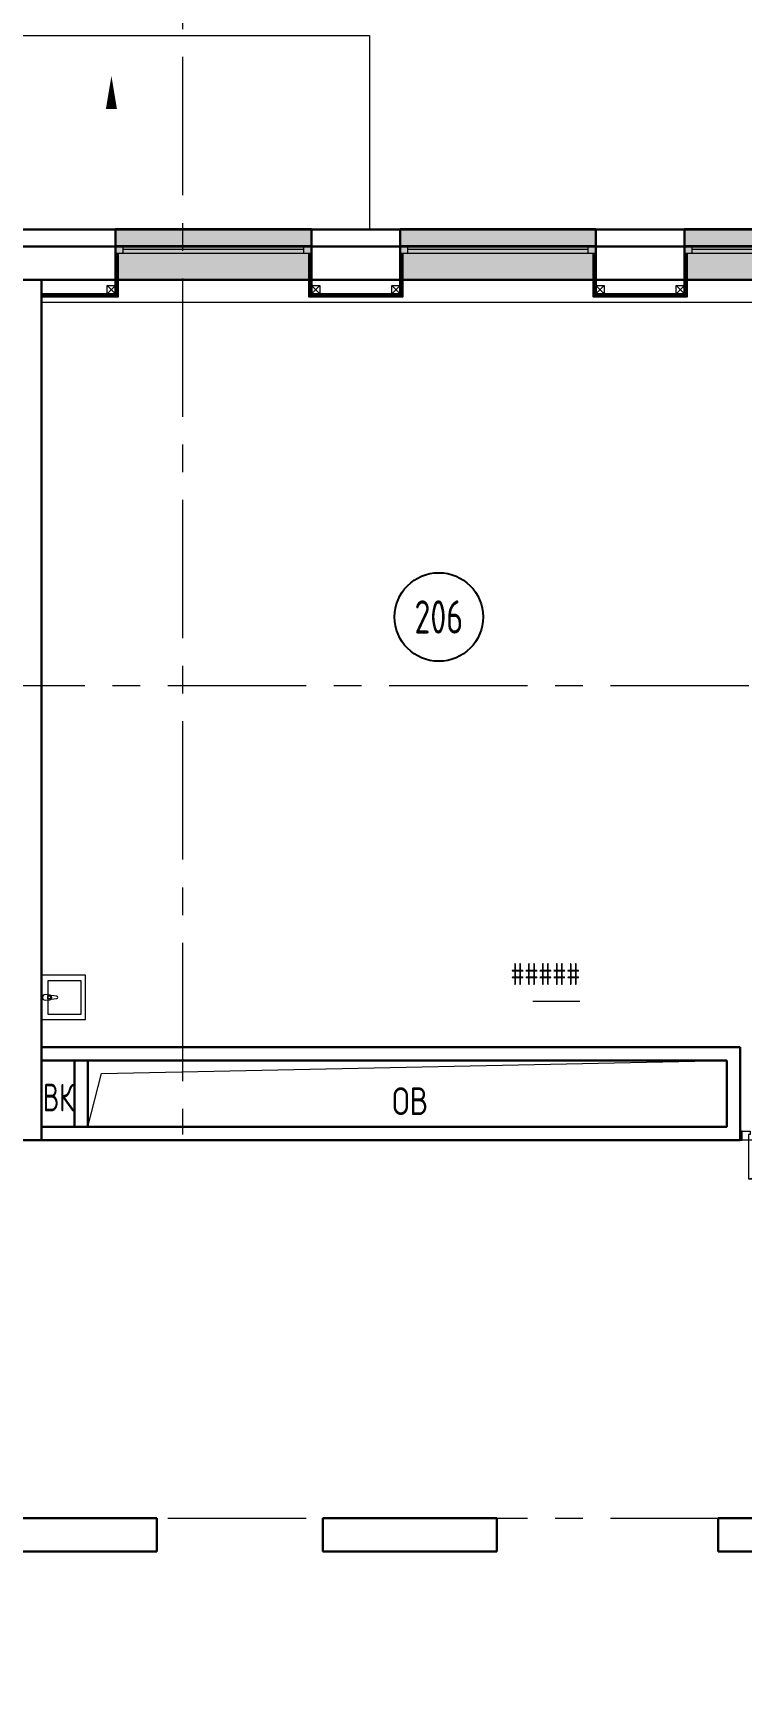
# Model space of a CAD drawing. Header units: millimetres. Extents: x -13407 to 95998, y -2719 to 109387.
# Drawn here: x 34220 to 40623, y 18319 to 33265 of the extents above; entities that cross this region are included whole.
import ezdxf
from ezdxf import colors
from ezdxf.entities.mleader import LeaderData, LeaderLine
from ezdxf.enums import TextEntityAlignment as Align
from ezdxf.math import Vec2, Vec3

# ---------------------------------------------------------------- set-up
doc = ezdxf.new("R2010")
doc.units = ezdxf.units.MM
doc.linetypes.add('ACAD_ISO03W100', pattern=[30, 12, -18])
doc.linetypes.add('CENTER', pattern=[2, 1.25, -0.25, 0.25, -0.25])
for name, color, linetype, lineweight in [('_0', 250, 'Continuous', 9), ('АР_Двери', 5, 'Continuous', 18), ('АР_Маркер экспликации', 239, 'Continuous', 13), ('АР_Навесной фасад', 5, 'Continuous', 5), ('АР_Номер помещения', 1, 'Continuous', 25), ('АР_Окна БЛОК', 250, 'Continuous', 13), ('АР_Оси', 193, 'Continuous', 9), ('АР_Отметки', 250, 'Continuous', 15), ('АР_Перегородки газоблок', 165, 'Continuous', 30), ('АР_Подоконники', 163, 'Continuous', 9), ('АР_Помещения_площадь', 19, 'Continuous', 9), ('АР_Сущ Несущая стена', 202, 'Continuous', 30), ('АР_тонкая линия', 250, 'Continuous', 0), ('АР_Утеплитель', 250, 'Continuous', 9), ('Сан.техника', 153, 'Continuous', 9)]:
    doc.layers.add(name, color=color, linetype=linetype, lineweight=lineweight)
doc.layers.add('АР_Отверстия', color=251, linetype='Continuous')
doc.layers.add('ТХ_сантехника', color=253, linetype='Continuous')
doc.styles.add('ICOCPEUR', font='isocpeur.ttf')
doc.styles.add('ISOCPEUR', font='isocpeur.ttf', dxfattribs={"width": 0.7})
doc.styles.get("Standard").update_dxf_attribs({"font": 'arial.ttf'})

# ---------------------------------------------------------------- blocks, each defined once
blk = doc.blocks.new('Полуторная_на лестницу')
for points in [[(75, 80), (75, 1080), (125, 1080), (125, 80)], [(1375, 430), (1375, 80), (1425, 80), (1425, 430)]]:
    blk.add_lwpolyline(points, close=True)
for points in [[(0, 0), (0, 80), (20, 80), (20, 0), (0, 0)], [(20, 80), (20, 0), (90, 0), (90, 30), (75, 30), (75, 80), (20, 80)], [(1480, 80), (1480, 0), (1410, 0), (1410, 30), (1425, 30), (1425, 80), (1480, 80)], [(1500, 0), (1500, 80), (1480, 80), (1480, 0), (1500, 0)]]:
    blk.add_lwpolyline(points)
at = {"linetype": 'ACAD_ISO03W100', "ltscale": 3}
for centre, radius, start, end in [((75, 80), 1000, 0, 90), ((1465, 40), 392, 95.9075, 174.0925)]:
    blk.add_arc(centre, radius, start, end, dxfattribs=at)
blk = doc.blocks.new('*U98')
at = {"true_color": 0xffffff}
h = blk.add_hatch(color=7, dxfattribs=at)
h.dxf.hatch_style = 1
h.paths.add_polyline_path([(-1770, -240), (0, -240), (0, 220), (-1770, 220)])
at = {"lineweight": 30}
for p, q in [((-1770, -240), (-1770, 220)), ((0, -240), (0, 220))]:
    blk.add_line(p, q, dxfattribs=at)
for p, q in [((0, 220), (-1770, 220)), ((-1770, 70), (0, 70)), ((-1770, 0), (0, 0)), ((-1700, 0), (-1700, 70)), ((-1700, 35), (-70, 35)), ((-70, 0), (-70, 70)), ((-1770, -240), (0, -240)), ((-1770, -240), (-1770, -240)), ((-1770, -240), (-1770, -240)), ((0, -240), (0, -240)), ((0, -240), (0, -240))]:
    blk.add_line(p, q)
blk = doc.blocks.new('_DotSmall')
at = {"color": 0, "linetype": 'ByBlock', "const_width": 0.5}
blk.add_lwpolyline([(-0.0625, 0, 1), (0.0625, 0, 1)], format="xyb", close=True, dxfattribs=at)
blk = doc.blocks.new('*U43')
at = {"layer": 'АР_Номер помещения', "color": 7}
blk.add_circle((-13905, 4799), 400, dxfattribs=at)
at = {"layer": 'АР_Помещения_площадь', "color": 7}
blk.add_line((-12632, 1327), (-13055, 1327), dxfattribs=at)
at = {"color": 7, "style": 'ISOCPEUR', "width": 0.7, "flags": 1}
blk.add_attdef('КАТЕГОРИЯ', (-499, -2092), '', height=250, dxfattribs=at)
at = {"layer": 'АР_Номер помещения', "color": 7, "style": 'ISOCPEUR', "width": 0.7}
blk.add_attdef('НОМЕР_ПОМЕЩЕНИЯ', text='', height=300, dxfattribs=at).set_placement((-13905, 4799), align=Align.MIDDLE_CENTER)
at = {"layer": 'АР_Помещения_площадь', "color": 7, "style": 'ISOCPEUR', "width": 0.7}
blk.add_attdef('ПЛОЩАДЬ_ПОМЕЩЕНИЯ', text='', height=200, dxfattribs=at).set_placement((-12628, 1573), align=Align.MIDDLE_RIGHT)
at = {"layer": 'АР_Помещения_площадь', "color": 7, "lineweight": 30, "width": 0.7, "flags": 104}
blk.add_attdef('ИМЯ_ПОМЕЩЕНИЯ', text='', height=100, dxfattribs=at).set_placement((158, 1217), align=Align.MIDDLE_CENTER)
blk = doc.blocks.new('У007')
at = {"layer": 'Сан.техника', "color": 5, "linetype": 'Continuous', "lineweight": 5}
for p, q in [((-172842, 78997), (-172846, 78955)), ((-172842, 78997), (-172846, 78955)), ((-172833, 79060), (-172839, 79007)), ((-172833, 79060), (-172839, 79007)), ((-172835, 78980), (-172835, 78995)), ((-172835, 78980), (-172835, 78995)), ((-172808, 78980), (-172835, 78980)), ((-172808, 78980), (-172835, 78980)), ((-172804, 79007), (-172810, 79060)), ((-172804, 79007), (-172810, 79060)), ((-172808, 78995), (-172808, 78980)), ((-172808, 78995), (-172808, 78980)), ((-172796, 78955), (-172800, 78997)), ((-172796, 78955), (-172800, 78997))]:
    blk.add_line(p, q, dxfattribs=at)
for points in [[(-172621, 78921), (-172621, 79321), (-173021, 79321), (-173021, 78921)], [(-172671, 78980), (-172671, 79280), (-172971, 79280), (-172971, 78980)], [(-172671, 78980), (-172671, 79280), (-172971, 79280), (-172971, 78980)]]:
    blk.add_lwpolyline(points, close=True, dxfattribs=at)
for centre, radius, start, end in [((-172821, 79058), 11.2, 7.1386, 172.8608), ((-172821, 79058), 11.2, 7.1386, 172.8608), ((-172821, 78955), 25, 179.9997, 359.9997), ((-172821, 78955), 25, 179.9997, 359.9997), ((-172821, 78995), 21.1, 147.2287, 174.8301), ((-172821, 78995), 21.1, 147.2287, 174.8301), ((-172821, 78995), 21.1, 32.7707, 147.2287), ((-172821, 78995), 21.1, 32.7707, 147.2287), ((-172821, 78995), 13.6, 359.9997, 179.9997), ((-172821, 78995), 13.6, 359.9997, 179.9997), ((-172821, 78995), 21.1, 5.1693, 32.7707), ((-172821, 78995), 21.1, 5.1693, 32.7707)]:
    blk.add_arc(centre, radius, start, end, dxfattribs=at)
blk = doc.blocks.new('A$Ce02d65bd')
at = {"ltscale": 100}
for points in [[(0, 0), (0, 75), (75, 75), (75, 0), (0, 0)], [(0, 0), (75, 75)], [(0, 75), (75, 0)]]:
    blk.add_lwpolyline(points, dxfattribs=at)

msp = doc.modelspace()

# ---------------------------------------------------------------- linework, layer by layer
at = {"linetype": 'Continuous'}
msp.add_lwpolyline([(34927.6, 32250.5, 0, 0, 0), (34927.6, 32879.5, 0, 100, 0), (34927.6, 32579.5, 100, 100, 0)], format="xyseb", dxfattribs=at)
for points in [[(34295, 30886.5), (34990, 30886.5), (34990, 31277.2)], [(34295, 30899), (34977.5, 30899), (34977.5, 31277.2)], [(36710, 31277.2), (36710, 30886.5), (37560, 30886.5), (37560, 31277.2)], [(36722.5, 31277.2), (36722.5, 30899), (37547.5, 30899), (37547.5, 31277.2)], [(36735, 31257.5), (36735, 30911.5), (37535, 30911.5), (37535, 31220)], [(39280, 31277.2), (39280, 30886.5), (40130, 30886.5), (40130, 31277.2)], [(39292.5, 31277.2), (39292.5, 30899), (40117.5, 30899), (40117.5, 31277.2)], [(39305, 31257.5), (39305, 30911.5), (40105, 30911.5), (40105, 31220)], [(34295, 30911.5), (34965, 30911.5), (34965, 31220)]]:
    msp.add_lwpolyline(points)
at = {"layer": 'АР_Навесной фасад', "ltscale": 100}
for p, q in [((16705, 31497.2), (51825, 31497.2)), ((16715, 31487.2), (51815, 31487.2))]:
    msp.add_line(p, q, dxfattribs=at)
at = {"layer": 'АР_Оси', "linetype": 'CENTER', "ltscale": 1000}
for p, q in [((35569.9, 79049.7), (35569.9, 23317.3)), ((-12563.8, 31037.2), (70614.6, 31037.2)), ((-12563.8, 27372.2), (71033.4, 27372.2)), ((-12563.8, 19852.2), (71033.4, 19852.2))]:
    msp.add_line(p, q, dxfattribs=at)
at = {"layer": 'АР_Перегородки газоблок', "ltscale": 100}
for p, q in [((40606.3, 23266.8), (40606.3, 24105)), ((34594.9, 23386.8), (34594.9, 23984.9)), ((34714.9, 23386.8), (34714.9, 23984.9))]:
    msp.add_line(p, q, dxfattribs=at)
for points in [[(34294.9, 24105), (40606.3, 24105)], [(40486.3, 23985), (34294.9, 23985)], [(40486.3, 23985), (40486.3, 23386.8), (34295, 23386.8)], [(40606.3, 23266.8), (34295, 23266.8)]]:
    msp.add_lwpolyline(points, dxfattribs=at)
at = {"layer": 'АР_Подоконники', "ltscale": 100}
msp.add_line((34295, 30833.7), (42540, 30833.6), dxfattribs=at)
at = {"layer": 'АР_Сущ Несущая стена', "ltscale": 100}
for p, q in [((16865, 31337.2), (51665, 31337.2)), ((17165, 31037.2), (51365, 31037.2)), ((34295, 31037.2), (34294.9, 23266.8)), ((33995, 23266.8), (34295, 23266.8)), ((33317, 19852.2), (35337, 19852.2)), ((35337, 19852.2), (35337, 19552.2)), ((36837, 19852.2), (38410, 19852.2)), ((36837, 19852.2), (36837, 19552.2)), ((38410, 19852.2), (38410, 19552.2)), ((40410, 19852.2), (51365, 19852.2)), ((40410, 19852.2), (40410, 19552.2)), ((33317, 19552.2), (35337, 19552.2)), ((36837, 19552.2), (38410, 19552.2)), ((40410, 19552.2), (47535, 19552.2))]:
    msp.add_line(p, q, dxfattribs=at)
at = {"layer": 'АР_тонкая линия', "color": 18, "ltscale": 100, "true_color": 0x000000}
msp.add_lwpolyline([(34714.9, 23386.8), (34838.4, 23867.3), (40486.3, 23985)], dxfattribs=at)
at = {"layer": 'АР_Утеплитель', "ltscale": 0.25}
for p, q in [((31949, 33242.7), (37258.2, 33242.7)), ((37258.2, 33242.7), (37258.2, 31497.2))]:
    msp.add_line(p, q, dxfattribs=at)

# ---------------------------------------------------------------- block references
at = {"layer": '_0', "color": 1, "lineweight": -3, "ltscale": 500}
for p in [(34890, 30911.5), (36735, 30911.5), (37460, 30911.5), (39305, 30911.5), (40030, 30911.5)]:
    msp.add_blockref('A$Ce02d65bd', p, dxfattribs=at)
at = {"layer": 'АР_Двери', "rotation": 180}
msp.add_blockref('Полуторная_на лестницу', (42106.3, 23346.8), dxfattribs=at)
at = {"layer": 'АР_Маркер экспликации', "color": 7}
ref = msp.add_blockref('*U43', (51790.3, 23192.4), dxfattribs=at)
ref.add_attrib('НОМЕР_ПОМЕЩЕНИЯ', '206', dxfattribs={"layer": 'АР_Номер помещения', "color": 7, "height": 300, "style": 'ISOCPEUR', "width": 0.7}).set_placement((37884.9, 27991.9), align=Align.MIDDLE_CENTER)
ref.add_attrib('ПЛОЩАДЬ_ПОМЕЩЕНИЯ', '#####', dxfattribs={"layer": 'АР_Помещения_площадь', "color": 7, "height": 200, "style": 'ISOCPEUR', "width": 0.7}).set_placement((39162.7, 24765.9), align=Align.MIDDLE_RIGHT)
at = {"layer": 'АР_Окна БЛОК'}
for p in [(36735, 31277.2), (39305, 31277.2), (41875, 31277.2)]:
    msp.add_blockref('*U98', p, dxfattribs=at)
at = {"layer": 'ТХ_сантехника', "rotation": 270}
msp.add_blockref('У007', (-44626.2, -148265.4), dxfattribs=at)

# ---------------------------------------------------------------- texts
at = {"layer": 'АР_Отверстия', "ltscale": 100, "char_height": 250, "attachment_point": 5, "line_spacing_factor": 0.7, "style": 'ICOCPEUR'}
for s, insert in [('\\A1;{\\W0.7;ВК}', (34448.9, 23651.3)), ('\\A1;{\\W0.8;ОВ}', (37625.5, 23618.3))]:
    msp.add_mtext(s, dxfattribs=dict(at, insert=insert))

# ---------------------------------------------------------------- leaders
at = {"layer": 'АР_Отметки'}
ml = msp.add_multileader_mtext('Standard', dxfattribs=at)
ml.set_content('+2,100', color=256, style='ISOCPEUR')
ml.set_leader_properties(color=256, linetype='Continuous', lineweight=-1)
ml.set_arrow_properties(name='DOTSMALL')
ml.build(insert=Vec2(0, 0))
ml.multileader.update_dxf_attribs({"has_text_frame": 1, "text_left_attachment_type": 4, "text_right_attachment_type": 4, "dogleg_length": 100, "arrow_head_size": 180})
ctx = ml.context
ctx.base_point, ctx.char_height, ctx.arrow_head_size, ctx.landing_gap_size, ctx.plane_origin = Vec3(55581.7, 70947), 250, 180, 50, Vec3(49822.1, 65161.6)
ctx.left_attachment, ctx.right_attachment = 4, 4
notes = []
notes.append((ctx, [(0, (0, 0, 0), (0, 0), (1, 0), 1, [])]))
ctx.mtext.insert, ctx.mtext.width, ctx.mtext.line_spacing_style, ctx.mtext.flow_direction = Vec3(55631.7, 71280.3), 852.697, 2, 5
ml = msp.add_multileader_mtext('Standard', dxfattribs=at)
ml.set_content('Л.5', color=256, style='ISOCPEUR')
ml.set_leader_properties(color=256, linetype='Continuous', lineweight=-1)
ml.set_arrow_properties(name='DOTSMALL')
ml.build(insert=Vec2(0, 0))
ml.multileader.update_dxf_attribs({"has_text_frame": 1, "text_left_attachment_type": 4, "text_right_attachment_type": 4, "dogleg_length": 100, "arrow_head_size": 180})
ctx = ml.context
ctx.base_point, ctx.char_height, ctx.arrow_head_size, ctx.landing_gap_size, ctx.plane_origin = Vec3(54054.2, 70700.7), 250, 180, 50, Vec3(79808.7, 56971.3)
ctx.left_attachment, ctx.right_attachment = 4, 4
notes.append((ctx, [(0, (0, 0, 0), (0, 0), (1, 0), 1, [])]))
ctx.mtext.insert, ctx.mtext.width, ctx.mtext.line_spacing_style, ctx.mtext.flow_direction = Vec3(54104.2, 71034), 852.697, 2, 5
ml = msp.add_multileader_mtext('Standard', dxfattribs=at)
ml.set_content('+4,200', color=256, style='ISOCPEUR')
ml.set_leader_properties(color=256, linetype='Continuous', lineweight=-1)
ml.set_arrow_properties(name='DOTSMALL')
ml.build(insert=Vec2(0, 0))
ml.multileader.update_dxf_attribs({"has_text_frame": 1, "text_left_attachment_type": 4, "text_right_attachment_type": 4, "dogleg_length": 100, "arrow_head_size": 180})
ctx = ml.context
ctx.base_point, ctx.char_height, ctx.arrow_head_size, ctx.landing_gap_size, ctx.plane_origin = Vec3(55040.2, 64919.7), 250, 180, 50, Vec3(54958.8, 63652.1)
ctx.left_attachment, ctx.right_attachment = 4, 4
notes.append((ctx, [(0, (0, 0, 0), (0, 0), (1, 0), 1, [])]))
ctx.mtext.insert, ctx.mtext.width, ctx.mtext.line_spacing_style, ctx.mtext.flow_direction = Vec3(55090.2, 65253), 852.697, 2, 5
ml = msp.add_multileader_mtext('Standard', dxfattribs=at)
ml.set_content('+1,975', color=256, style='ISOCPEUR')
ml.set_leader_properties(color=256, linetype='Continuous', lineweight=-1)
ml.set_arrow_properties(name='DOTSMALL')
ml.build(insert=Vec2(0, 0))
ml.multileader.update_dxf_attribs({"has_text_frame": 1, "text_left_attachment_type": 4, "text_right_attachment_type": 4, "dogleg_length": 100, "arrow_head_size": 180})
ctx = ml.context
ctx.base_point, ctx.char_height, ctx.arrow_head_size, ctx.landing_gap_size, ctx.plane_origin = Vec3(53793.1, 26324.6), 250, 180, 50, Vec3(53132.5, 25663.8)
ctx.left_attachment, ctx.right_attachment = 4, 4
notes.append((ctx, [(0, (0, 0, 0), (0, 0), (1, 0), 1, [])]))
ctx.mtext.insert, ctx.mtext.width, ctx.mtext.line_spacing_style, ctx.mtext.flow_direction = Vec3(53843.1, 26657.9), 852.697, 2, 5
ml = msp.add_multileader_mtext('Standard', dxfattribs=at)
ml.set_content('Л.1', color=256, style='ISOCPEUR')
ml.set_leader_properties(color=256, linetype='Continuous', lineweight=-1)
ml.set_arrow_properties(name='DOTSMALL')
ml.build(insert=Vec2(0, 0))
ml.multileader.update_dxf_attribs({"has_text_frame": 1, "text_left_attachment_type": 4, "text_right_attachment_type": 4, "dogleg_length": 100, "arrow_head_size": 180})
ctx = ml.context
ctx.base_point, ctx.char_height, ctx.arrow_head_size, ctx.landing_gap_size, ctx.plane_origin = Vec3(51731.8, 26137.6, 0), 250, 180, 50, Vec3(77176.9, 13391.1, 0)
ctx.left_attachment, ctx.right_attachment = 4, 4
notes.append((ctx, [(0, (0, 0, 0), (0, 0), (1, 0), 1, [])]))
ctx.mtext.insert, ctx.mtext.width, ctx.mtext.line_spacing_style, ctx.mtext.flow_direction = Vec3(51781.8, 26470.9, 0), 852.697, 2, 5
ml = msp.add_multileader_mtext('Standard', dxfattribs=at)
ml.set_content('+3,950', color=256, style='ISOCPEUR')
ml.set_leader_properties(color=256, linetype='Continuous', lineweight=-1)
ml.set_arrow_properties(name='DOTSMALL')
ml.build(insert=Vec2(0, 0))
ml.multileader.update_dxf_attribs({"has_text_frame": 1, "text_left_attachment_type": 4, "text_right_attachment_type": 4, "dogleg_length": 100, "arrow_head_size": 180})
ctx = ml.context
ctx.base_point, ctx.char_height, ctx.arrow_head_size, ctx.landing_gap_size, ctx.plane_origin = Vec3(52211.2, 20900.5), 250, 180, 50, Vec3(52690.3, 17948.1)
ctx.left_attachment, ctx.right_attachment = 4, 4
notes.append((ctx, [(0, (0, 0, 0), (0, 0), (1, 0), 1, [])]))
ctx.mtext.insert, ctx.mtext.width, ctx.mtext.line_spacing_style, ctx.mtext.flow_direction = Vec3(52261.2, 21233.8), 852.697, 2, 5
ml = msp.add_multileader_mtext('Standard', dxfattribs=at)
ml.set_content('+3,950', color=256, style='ISOCPEUR')
ml.set_leader_properties(color=256, linetype='Continuous', lineweight=-1)
ml.set_arrow_properties(name='DOTSMALL')
ml.build(insert=Vec2(0, 0))
ml.multileader.update_dxf_attribs({"has_text_frame": 1, "text_left_attachment_type": 4, "text_right_attachment_type": 4, "dogleg_length": 100, "arrow_head_size": 180})
ctx = ml.context
ctx.base_point, ctx.char_height, ctx.arrow_head_size, ctx.landing_gap_size, ctx.plane_origin = Vec3(52211.2, 20900.5), 250, 180, 50, Vec3(52690.3, 17948.1)
ctx.left_attachment, ctx.right_attachment = 4, 4
notes.append((ctx, [(0, (0, 0, 0), (0, 0), (1, 0), 1, [])]))
ctx.mtext.insert, ctx.mtext.width, ctx.mtext.line_spacing_style, ctx.mtext.flow_direction = Vec3(52261.2, 21233.8), 852.697, 2, 5
for ctx, leaders in notes:
    for number, flags, end, landing, length, lines in leaders:
        leader = LeaderData()
        leader.index, (leader.has_last_leader_line, leader.has_dogleg_vector, leader.attachment_direction) = number, flags
        leader.last_leader_point, leader.dogleg_vector, leader.dogleg_length = Vec3(end), Vec3(landing), length
        for number, points, colour, breaks in lines:
            line = LeaderLine()
            line.index, line.vertices, line.color, line.breaks = number, Vec3.list(points), colors.encode_raw_color(colour), breaks
            leader.lines.append(line)
        ctx.leaders.append(leader)

doc.saveas('drawing.dxf')
